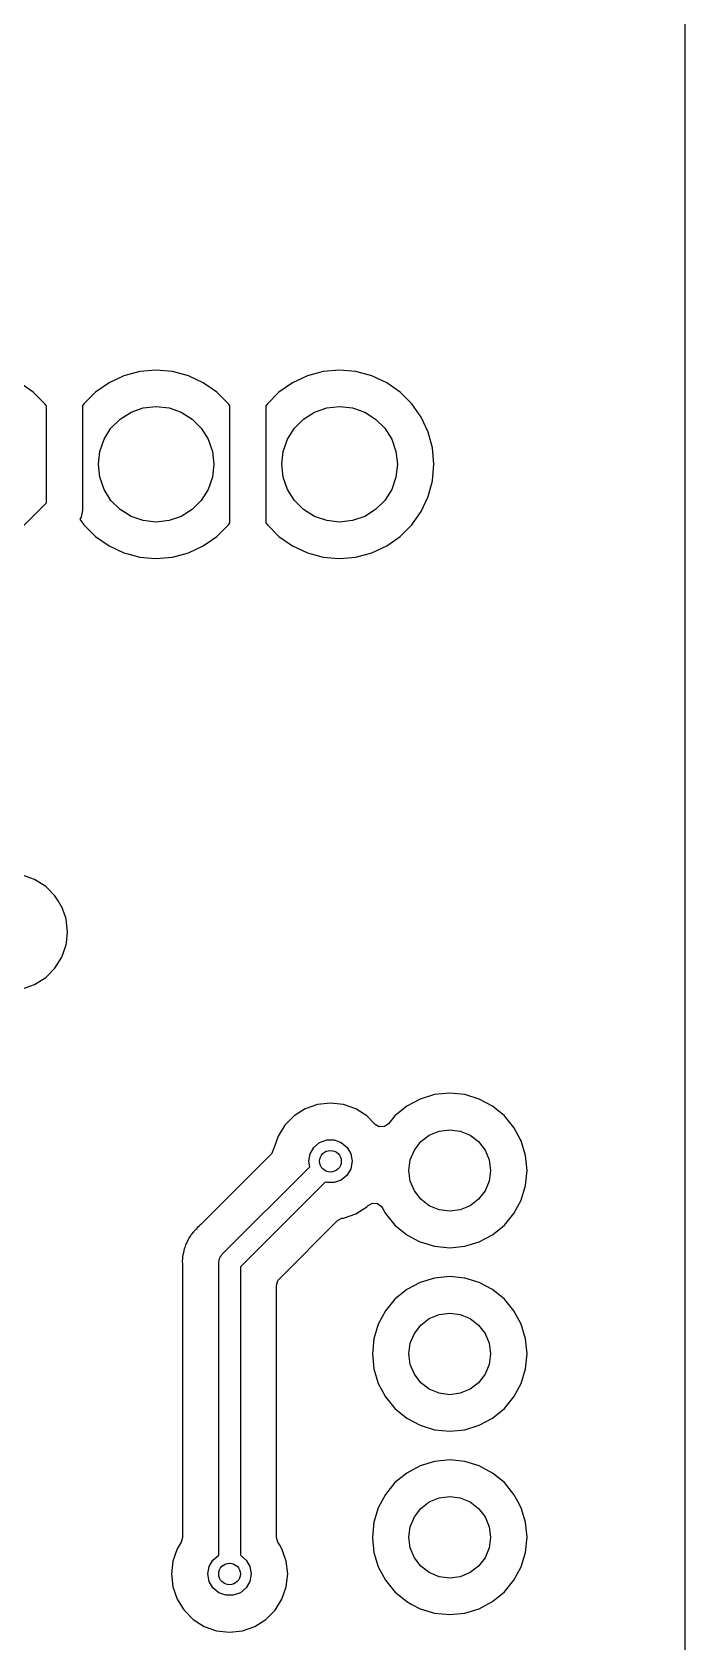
# Model space of a CAD drawing. Extents: x 3.96 to 7.44, y -5.28 to -1.66.
# Drawn here: x 7.082 to 7.438, y -3.417 to -2.539 of the extents above; entities that cross this region are included whole.
import ezdxf

# ---------------------------------------------------------------- set-up
doc = ezdxf.new("R2010")
doc.units = 0
doc.header["$MEASUREMENT"] = 0
doc.layers.add('BLACK', color=7, linetype='CONTINUOUS')

msp = doc.modelspace()

# ---------------------------------------------------------------- linework, layer by layer
at = {"layer": 'BLACK', "linetype": 'CONTINUOUS'}
for p, q in [((7.43817, -1.66671), (7.43817, -5.27329)), ((7.13242, -2.7267), (7.1243, -2.73049)), ((7.14107, -2.72438), (7.13242, -2.7267)), ((7.13242, -2.7267), (7.13242, -2.7267)), ((7.14108, -2.72438), (7.14107, -2.72438)), ((7.15, -2.7236), (7.14108, -2.72438)), ((7.15892, -2.72438), (7.15, -2.7236)), ((7.15, -2.7236), (7.15, -2.7236)), ((7.15893, -2.72438), (7.15892, -2.72438)), ((7.15892, -2.72438), (7.15892, -2.72438)), ((7.15892, -2.72438), (7.15892, -2.72438)), ((7.15892, -2.72438), (7.15892, -2.72438)), ((7.16758, -2.7267), (7.15893, -2.72438)), ((7.1757, -2.73049), (7.16758, -2.7267)), ((7.16758, -2.7267), (7.16758, -2.7267)), ((7.23242, -2.7267), (7.2243, -2.73049)), ((7.24107, -2.72438), (7.23242, -2.7267)), ((7.23242, -2.7267), (7.23242, -2.7267)), ((7.24108, -2.72438), (7.24107, -2.72438)), ((7.25, -2.7236), (7.24108, -2.72438)), ((7.25892, -2.72438), (7.25, -2.7236)), ((7.25, -2.7236), (7.25, -2.7236)), ((7.25893, -2.72438), (7.25892, -2.72438)), ((7.25892, -2.72438), (7.25892, -2.72438)), ((7.25892, -2.72438), (7.25892, -2.72438)), ((7.25892, -2.72438), (7.25892, -2.72438)), ((7.26758, -2.7267), (7.25893, -2.72438)), ((7.2757, -2.73049), (7.26758, -2.7267)), ((7.26758, -2.7267), (7.26758, -2.7267)), ((7.08304, -2.73563), (7.0757, -2.73049)), ((7.08937, -2.74196), (7.08304, -2.73563)), ((7.11696, -2.73563), (7.11063, -2.74196)), ((7.1243, -2.73049), (7.11696, -2.73563)), ((7.1243, -2.73049), (7.1243, -2.73049)), ((7.18304, -2.73563), (7.1757, -2.73049)), ((7.1757, -2.73049), (7.1757, -2.73049)), ((7.18937, -2.74196), (7.18304, -2.73563)), ((7.21696, -2.73563), (7.21063, -2.74196)), ((7.2243, -2.73049), (7.21696, -2.73563)), ((7.2243, -2.73049), (7.2243, -2.73049)), ((7.28304, -2.73563), (7.2757, -2.73049)), ((7.2757, -2.73049), (7.2757, -2.73049)), ((7.28937, -2.74196), (7.28304, -2.73563)), ((7.09016, -2.74308), (7.08937, -2.74196)), ((7.08937, -2.74196), (7.08937, -2.74196)), ((7.09016, -2.79605), (7.09016, -2.74308)), ((7.11063, -2.74196), (7.10984, -2.74308)), ((7.10984, -2.74308), (7.10984, -2.80013)), ((7.13036, -2.75038), (7.13633, -2.74662)), ((7.13633, -2.74662), (7.14299, -2.74429)), ((7.14299, -2.74429), (7.15, -2.7435)), ((7.15, -2.7435), (7.15701, -2.74429)), ((7.15701, -2.74429), (7.16367, -2.74662)), ((7.16367, -2.74662), (7.16964, -2.75038)), ((7.19016, -2.74308), (7.18937, -2.74196)), ((7.18937, -2.74196), (7.18937, -2.74196)), ((7.19016, -2.80692), (7.19016, -2.74308)), ((7.21063, -2.74196), (7.20984, -2.74308)), ((7.20984, -2.74308), (7.20984, -2.80692)), ((7.23036, -2.75038), (7.23633, -2.74662)), ((7.23633, -2.74662), (7.24299, -2.74429)), ((7.24299, -2.74429), (7.25, -2.7435)), ((7.25, -2.7435), (7.25701, -2.74429)), ((7.25701, -2.74429), (7.26367, -2.74662)), ((7.26367, -2.74662), (7.26964, -2.75038)), ((7.29451, -2.7493), (7.28937, -2.74196)), ((7.28937, -2.74196), (7.28937, -2.74196)), ((7.12162, -2.76133), (7.12538, -2.75536)), ((7.12538, -2.75536), (7.13036, -2.75038)), ((7.16964, -2.75038), (7.17462, -2.75536)), ((7.17462, -2.75536), (7.17838, -2.76133)), ((7.22162, -2.76133), (7.22538, -2.75536)), ((7.22538, -2.75536), (7.23036, -2.75038)), ((7.26964, -2.75038), (7.27462, -2.75536)), ((7.27462, -2.75536), (7.27838, -2.76133)), ((7.2983, -2.75742), (7.29451, -2.7493)), ((7.11929, -2.76799), (7.12162, -2.76133)), ((7.17838, -2.76133), (7.18071, -2.76799)), ((7.21929, -2.76799), (7.22162, -2.76133)), ((7.27838, -2.76133), (7.28071, -2.76799)), ((7.30062, -2.76608), (7.2983, -2.75742)), ((7.1185, -2.775), (7.11929, -2.76799)), ((7.18071, -2.76799), (7.1815, -2.775)), ((7.2185, -2.775), (7.21929, -2.76799)), ((7.28071, -2.76799), (7.2815, -2.775)), ((7.3014, -2.775), (7.30062, -2.76608)), ((7.11929, -2.78201), (7.1185, -2.775)), ((7.1815, -2.775), (7.18071, -2.78201)), ((7.21929, -2.78201), (7.2185, -2.775)), ((7.2815, -2.775), (7.28071, -2.78201)), ((7.30062, -2.78392), (7.3014, -2.775)), ((7.12162, -2.78867), (7.11929, -2.78201)), ((7.12538, -2.79464), (7.12162, -2.78867)), ((7.17838, -2.78867), (7.17462, -2.79464)), ((7.18071, -2.78201), (7.17838, -2.78867)), ((7.22162, -2.78867), (7.21929, -2.78201)), ((7.22538, -2.79464), (7.22162, -2.78867)), ((7.27838, -2.78867), (7.27462, -2.79464)), ((7.28071, -2.78201), (7.27838, -2.78867)), ((7.2983, -2.79258), (7.30062, -2.78392)), ((7.0612, -2.82501), (7.09016, -2.79605)), ((7.13036, -2.79962), (7.12538, -2.79464)), ((7.17462, -2.79464), (7.16964, -2.79962)), ((7.23036, -2.79962), (7.22538, -2.79464)), ((7.27462, -2.79464), (7.26964, -2.79962)), ((7.29451, -2.8007), (7.2983, -2.79258)), ((7.10909, -2.80389), (7.10843, -2.80489)), ((7.10843, -2.80489), (7.11063, -2.80804)), ((7.10916, -2.80356), (7.10909, -2.80389)), ((7.10984, -2.80013), (7.10916, -2.80356)), ((7.10984, -2.80013), (7.10984, -2.80013)), ((7.11063, -2.80804), (7.11696, -2.81437)), ((7.13633, -2.80338), (7.13036, -2.79962)), ((7.14299, -2.80571), (7.13633, -2.80338)), ((7.15, -2.8065), (7.14299, -2.80571)), ((7.15701, -2.80571), (7.15, -2.8065)), ((7.16367, -2.80338), (7.15701, -2.80571)), ((7.16964, -2.79962), (7.16367, -2.80338)), ((7.18304, -2.81437), (7.18937, -2.80804)), ((7.18937, -2.80804), (7.19016, -2.80692)), ((7.20984, -2.80692), (7.21063, -2.80804)), ((7.21063, -2.80804), (7.21696, -2.81437)), ((7.23633, -2.80338), (7.23036, -2.79962)), ((7.24299, -2.80571), (7.23633, -2.80338)), ((7.25, -2.8065), (7.24299, -2.80571)), ((7.25701, -2.80571), (7.25, -2.8065)), ((7.26367, -2.80338), (7.25701, -2.80571)), ((7.26964, -2.79962), (7.26367, -2.80338)), ((7.28304, -2.81437), (7.28937, -2.80804)), ((7.28937, -2.80804), (7.29451, -2.8007)), ((7.11696, -2.81437), (7.11696, -2.81437)), ((7.11696, -2.81437), (7.1243, -2.81951)), ((7.1757, -2.81951), (7.18304, -2.81437)), ((7.21696, -2.81437), (7.21696, -2.81437)), ((7.21696, -2.81437), (7.2243, -2.81951)), ((7.2757, -2.81951), (7.28304, -2.81437)), ((7.1243, -2.81951), (7.13242, -2.8233)), ((7.13242, -2.8233), (7.13242, -2.8233)), ((7.13242, -2.8233), (7.13242, -2.8233)), ((7.13242, -2.8233), (7.1345, -2.82385)), ((7.1345, -2.82385), (7.14108, -2.82562)), ((7.14108, -2.82562), (7.14745, -2.82617)), ((7.15223, -2.8262), (7.15892, -2.82562)), ((7.15892, -2.82562), (7.16758, -2.8233)), ((7.16758, -2.8233), (7.1757, -2.81951)), ((7.2243, -2.81951), (7.23242, -2.8233)), ((7.23242, -2.8233), (7.23242, -2.8233)), ((7.23242, -2.8233), (7.23242, -2.8233)), ((7.23242, -2.8233), (7.2345, -2.82385)), ((7.2345, -2.82385), (7.24108, -2.82562)), ((7.24108, -2.82562), (7.24745, -2.82617)), ((7.25223, -2.8262), (7.25892, -2.82562)), ((7.25892, -2.82562), (7.26758, -2.8233)), ((7.26758, -2.8233), (7.2757, -2.81951)), ((7.14745, -2.82617), (7.15, -2.8264)), ((7.15, -2.8264), (7.15223, -2.8262)), ((7.15, -2.8264), (7.15, -2.8264)), ((7.15, -2.8264), (7.15, -2.8264)), ((7.24745, -2.82617), (7.25, -2.8264)), ((7.25, -2.8264), (7.25223, -2.8262)), ((7.25, -2.8264), (7.25, -2.8264)), ((7.25, -2.8264), (7.25, -2.8264)), ((7.08376, -3.00143), (7.07706, -2.99908)), ((7.08977, -3.0052), (7.08376, -3.00143)), ((7.0948, -3.01023), (7.08977, -3.0052)), ((7.09654, -3.01301), (7.0948, -3.01023)), ((7.09811, -3.0155), (7.09654, -3.01301)), ((7.09857, -3.01624), (7.09811, -3.0155)), ((7.10051, -3.02176), (7.09857, -3.01624)), ((7.10092, -3.02294), (7.10051, -3.02176)), ((7.10172, -3.03), (7.10092, -3.02294)), ((7.10092, -3.02294), (7.10092, -3.02294)), ((7.10092, -3.03706), (7.10104, -3.03595)), ((7.10104, -3.03595), (7.10172, -3.03)), ((7.10172, -3.03), (7.10172, -3.03)), ((7.0948, -3.04977), (7.09857, -3.04376)), ((7.09857, -3.04376), (7.10092, -3.03706)), ((7.08977, -3.0548), (7.0948, -3.04977)), ((7.07706, -3.06092), (7.08376, -3.05857)), ((7.08376, -3.05857), (7.08977, -3.0548)), ((7.23794, -3.12408), (7.23124, -3.12643)), ((7.245, -3.12328), (7.23794, -3.12408)), ((7.23794, -3.12408), (7.23794, -3.12408)), ((7.25206, -3.12408), (7.245, -3.12328)), ((7.245, -3.12328), (7.245, -3.12328)), ((7.25876, -3.12643), (7.25206, -3.12408)), ((7.25206, -3.12408), (7.25206, -3.12408)), ((7.29387, -3.12106), (7.28658, -3.12495)), ((7.30178, -3.11866), (7.29387, -3.12106)), ((7.31, -3.11785), (7.30178, -3.11866)), ((7.31822, -3.11866), (7.31, -3.11785)), ((7.32613, -3.12106), (7.31822, -3.11866)), ((7.33342, -3.12495), (7.32613, -3.12106)), ((7.22523, -3.1302), (7.2202, -3.13523)), ((7.23124, -3.12643), (7.22523, -3.1302)), ((7.26477, -3.1302), (7.25876, -3.12643)), ((7.26943, -3.13486), (7.26477, -3.1302)), ((7.28019, -3.13019), (7.27666, -3.13451)), ((7.28658, -3.12495), (7.28019, -3.13019)), ((7.28658, -3.12495), (7.28658, -3.12495)), ((7.33981, -3.13019), (7.33342, -3.12495)), ((7.33342, -3.12495), (7.33342, -3.12495)), ((7.34505, -3.13658), (7.33981, -3.13019)), ((7.21643, -3.14124), (7.21408, -3.14794)), ((7.2202, -3.13523), (7.21643, -3.14124)), ((7.27163, -3.13613), (7.26943, -3.13486)), ((7.27438, -3.13605), (7.27163, -3.13613)), ((7.27666, -3.13451), (7.27438, -3.13605)), ((7.29427, -3.14427), (7.29888, -3.14074)), ((7.29888, -3.14074), (7.30424, -3.13851)), ((7.30424, -3.13851), (7.31, -3.13776)), ((7.31, -3.13776), (7.31576, -3.13851)), ((7.31576, -3.13851), (7.32112, -3.14074)), ((7.32112, -3.14074), (7.32573, -3.14427)), ((7.34848, -3.14299), (7.34505, -3.13658)), ((7.34505, -3.13658), (7.34505, -3.13658)), ((7.21405, -3.14823), (7.21298, -3.15076)), ((7.21408, -3.14794), (7.21405, -3.14823)), ((7.21408, -3.14794), (7.21408, -3.14794)), ((7.2339, -3.15096), (7.23595, -3.14741)), ((7.23595, -3.14741), (7.23909, -3.14477)), ((7.23909, -3.14477), (7.24295, -3.14337)), ((7.24295, -3.14337), (7.24705, -3.14337)), ((7.24705, -3.14337), (7.25091, -3.14477)), ((7.25091, -3.14477), (7.25405, -3.14741)), ((7.25405, -3.14741), (7.2561, -3.15096)), ((7.28851, -3.15424), (7.29074, -3.14888)), ((7.29074, -3.14888), (7.29427, -3.14427)), ((7.32573, -3.14427), (7.32926, -3.14888)), ((7.32926, -3.14888), (7.33149, -3.15424)), ((7.34894, -3.14387), (7.34848, -3.14299)), ((7.35134, -3.15178), (7.34894, -3.14387)), ((7.21265, -3.15113), (7.17427, -3.18951)), ((7.18582, -3.20582), (7.23371, -3.15794)), ((7.21298, -3.15076), (7.21265, -3.15113)), ((7.23319, -3.155), (7.2339, -3.15096)), ((7.23371, -3.15794), (7.23319, -3.155)), ((7.2561, -3.15904), (7.25405, -3.16259)), ((7.2561, -3.15096), (7.25681, -3.155)), ((7.25681, -3.155), (7.2561, -3.15904)), ((7.28776, -3.16), (7.28851, -3.15424)), ((7.33149, -3.15424), (7.33224, -3.16)), ((7.35215, -3.16), (7.35134, -3.15178)), ((7.24205, -3.1663), (7.19591, -3.21245)), ((7.24295, -3.16663), (7.24205, -3.1663)), ((7.24705, -3.16663), (7.24295, -3.16663)), ((7.25091, -3.16523), (7.24705, -3.16663)), ((7.25405, -3.16259), (7.25091, -3.16523)), ((7.28851, -3.16576), (7.28776, -3.16)), ((7.29074, -3.17112), (7.28851, -3.16576)), ((7.33149, -3.16576), (7.32926, -3.17112)), ((7.33224, -3.16), (7.33149, -3.16576)), ((7.35134, -3.16822), (7.35215, -3.16)), ((7.29427, -3.17573), (7.29074, -3.17112)), ((7.29888, -3.17926), (7.29427, -3.17573)), ((7.32573, -3.17573), (7.32112, -3.17926)), ((7.32926, -3.17112), (7.32573, -3.17573)), ((7.34505, -3.18342), (7.34894, -3.17613)), ((7.34894, -3.17613), (7.35134, -3.16822)), ((7.25206, -3.18592), (7.25876, -3.18357)), ((7.25876, -3.18357), (7.26477, -3.1798)), ((7.26477, -3.1798), (7.26549, -3.17908)), ((7.26549, -3.17908), (7.2679, -3.17776)), ((7.2679, -3.17776), (7.27065, -3.17796)), ((7.27065, -3.17796), (7.27285, -3.17961)), ((7.27285, -3.17961), (7.27325, -3.18023)), ((7.27325, -3.18023), (7.27495, -3.18342)), ((7.27495, -3.18342), (7.27495, -3.18342)), ((7.27495, -3.18342), (7.28019, -3.18981)), ((7.30424, -3.18149), (7.29888, -3.17926)), ((7.31, -3.18224), (7.30424, -3.18149)), ((7.31576, -3.18149), (7.31, -3.18224)), ((7.32112, -3.17926), (7.31576, -3.18149)), ((7.33981, -3.18981), (7.34505, -3.18342)), ((7.17043, -3.19343), (7.16912, -3.19483)), ((7.17057, -3.19326), (7.17043, -3.19343)), ((7.17075, -3.19303), (7.17057, -3.19326)), ((7.17118, -3.1926), (7.17075, -3.19303)), ((7.17075, -3.19303), (7.17075, -3.19303)), ((7.17161, -3.19217), (7.17118, -3.1926)), ((7.17258, -3.19114), (7.17161, -3.19217)), ((7.17355, -3.19011), (7.17258, -3.19114)), ((7.17378, -3.18991), (7.17355, -3.19011)), ((7.17427, -3.18951), (7.17378, -3.18991)), ((7.17378, -3.18991), (7.17378, -3.18991)), ((7.21704, -3.21918), (7.24887, -3.18735)), ((7.24887, -3.18735), (7.25128, -3.18603)), ((7.25128, -3.18603), (7.25177, -3.18595)), ((7.25177, -3.18595), (7.25206, -3.18592)), ((7.28019, -3.18981), (7.28658, -3.19505)), ((7.33342, -3.19505), (7.33981, -3.18981)), ((7.16521, -3.2028), (7.16491, -3.20469)), ((7.16554, -3.20203), (7.16521, -3.2028)), ((7.16579, -3.20131), (7.16554, -3.20203)), ((7.166, -3.2005), (7.16579, -3.20131)), ((7.16692, -3.19882), (7.166, -3.2005)), ((7.166, -3.2005), (7.166, -3.2005)), ((7.16702, -3.19861), (7.16692, -3.19882)), ((7.16778, -3.19686), (7.16702, -3.19861)), ((7.16829, -3.1962), (7.16778, -3.19686)), ((7.16778, -3.19686), (7.16778, -3.19686)), ((7.16871, -3.19556), (7.16829, -3.1962)), ((7.16912, -3.19483), (7.16871, -3.19556)), ((7.28658, -3.19505), (7.28658, -3.19505)), ((7.28658, -3.19505), (7.29345, -3.19872)), ((7.29345, -3.19872), (7.29387, -3.19894)), ((7.29387, -3.19894), (7.30178, -3.20134)), ((7.30178, -3.20134), (7.31, -3.20215)), ((7.31, -3.20215), (7.31822, -3.20134)), ((7.31822, -3.20134), (7.32613, -3.19894)), ((7.32613, -3.19894), (7.33342, -3.19505)), ((7.16433, -3.20836), (7.1642, -3.20919)), ((7.1642, -3.20919), (7.16438, -3.21109)), ((7.16439, -3.2076), (7.16433, -3.20836)), ((7.16438, -3.21109), (7.16439, -3.21132)), ((7.16487, -3.20491), (7.16439, -3.20676)), ((7.16439, -3.20676), (7.16439, -3.2076)), ((7.16439, -3.21132), (7.16439, -3.36012)), ((7.16491, -3.20469), (7.16487, -3.20491)), ((7.18409, -3.21), (7.1843, -3.20925)), ((7.18409, -3.36977), (7.18409, -3.21)), ((7.1843, -3.20847), (7.18468, -3.2078)), ((7.1843, -3.20925), (7.1843, -3.20847)), ((7.18468, -3.2078), (7.18489, -3.20705)), ((7.18489, -3.20705), (7.18544, -3.2065)), ((7.18544, -3.2065), (7.18582, -3.20582)), ((7.19591, -3.21245), (7.19591, -3.36977)), ((7.21561, -3.22263), (7.21639, -3.21999)), ((7.21639, -3.21999), (7.21704, -3.21918)), ((7.30178, -3.21866), (7.29387, -3.22106)), ((7.31, -3.21785), (7.30178, -3.21866)), ((7.31822, -3.21866), (7.31, -3.21785)), ((7.32613, -3.22106), (7.31822, -3.21866)), ((7.21561, -3.26), (7.21561, -3.22263)), ((7.28658, -3.22495), (7.28019, -3.23019)), ((7.29387, -3.22106), (7.28658, -3.22495)), ((7.28658, -3.22495), (7.28658, -3.22495)), ((7.33342, -3.22495), (7.32613, -3.22106)), ((7.33981, -3.23019), (7.33342, -3.22495)), ((7.33342, -3.22495), (7.33342, -3.22495)), ((7.27495, -3.23658), (7.27106, -3.24387)), ((7.28019, -3.23019), (7.27495, -3.23658)), ((7.27495, -3.23658), (7.27495, -3.23658)), ((7.30424, -3.23851), (7.31, -3.23776)), ((7.31, -3.23776), (7.31576, -3.23851)), ((7.34505, -3.23658), (7.33981, -3.23019)), ((7.34779, -3.24172), (7.34505, -3.23658)), ((7.34505, -3.23658), (7.34505, -3.23658)), ((7.27106, -3.24387), (7.26866, -3.25178)), ((7.29074, -3.24888), (7.29427, -3.24427)), ((7.29427, -3.24427), (7.29888, -3.24074)), ((7.29888, -3.24074), (7.30424, -3.23851)), ((7.31576, -3.23851), (7.32112, -3.24074)), ((7.32112, -3.24074), (7.32573, -3.24427)), ((7.32573, -3.24427), (7.32926, -3.24888)), ((7.34894, -3.24387), (7.34779, -3.24172)), ((7.35134, -3.25178), (7.34894, -3.24387)), ((7.26866, -3.25178), (7.26785, -3.26)), ((7.28776, -3.26), (7.28851, -3.25424)), ((7.28851, -3.25424), (7.29074, -3.24888)), ((7.32926, -3.24888), (7.33149, -3.25424)), ((7.33149, -3.25424), (7.33224, -3.26)), ((7.35215, -3.26), (7.35134, -3.25178)), ((7.21561, -3.36), (7.21561, -3.26)), ((7.26785, -3.26), (7.26866, -3.26822)), ((7.28851, -3.26576), (7.28776, -3.26)), ((7.33224, -3.26), (7.33149, -3.26576)), ((7.35134, -3.26822), (7.35215, -3.26)), ((7.26866, -3.26822), (7.27106, -3.27613)), ((7.29074, -3.27112), (7.28851, -3.26576)), ((7.29427, -3.27573), (7.29074, -3.27112)), ((7.32926, -3.27112), (7.32573, -3.27573)), ((7.33149, -3.26576), (7.32926, -3.27112)), ((7.34894, -3.27613), (7.35134, -3.26822)), ((7.27106, -3.27613), (7.27495, -3.28342)), ((7.29888, -3.27926), (7.29427, -3.27573)), ((7.30424, -3.28149), (7.29888, -3.27926)), ((7.31, -3.28224), (7.30424, -3.28149)), ((7.31576, -3.28149), (7.31, -3.28224)), ((7.32112, -3.27926), (7.31576, -3.28149)), ((7.32573, -3.27573), (7.32112, -3.27926)), ((7.34505, -3.28342), (7.34894, -3.27613)), ((7.27495, -3.28342), (7.27495, -3.28342)), ((7.27495, -3.28342), (7.28019, -3.28981)), ((7.28019, -3.28981), (7.28658, -3.29505)), ((7.33342, -3.29505), (7.33981, -3.28981)), ((7.33981, -3.28981), (7.34505, -3.28342)), ((7.28658, -3.29505), (7.28658, -3.29505)), ((7.28658, -3.29505), (7.29387, -3.29894)), ((7.29387, -3.29894), (7.29387, -3.29894)), ((7.29387, -3.29894), (7.30178, -3.30134)), ((7.31822, -3.30134), (7.32613, -3.29894)), ((7.32613, -3.29894), (7.33342, -3.29505)), ((7.30178, -3.30134), (7.31, -3.30215)), ((7.31, -3.30215), (7.31822, -3.30134)), ((7.28658, -3.32495), (7.28019, -3.33019)), ((7.29387, -3.32106), (7.28658, -3.32495)), ((7.28658, -3.32495), (7.28658, -3.32495)), ((7.30178, -3.31866), (7.29387, -3.32106)), ((7.31, -3.31785), (7.30178, -3.31866)), ((7.31822, -3.31866), (7.31, -3.31785)), ((7.32613, -3.32106), (7.31822, -3.31866)), ((7.33342, -3.32495), (7.32613, -3.32106)), ((7.33981, -3.33019), (7.33342, -3.32495)), ((7.33342, -3.32495), (7.33342, -3.32495)), ((7.28019, -3.33019), (7.27495, -3.33658)), ((7.34505, -3.33658), (7.33981, -3.33019)), ((7.27495, -3.33658), (7.27106, -3.34387)), ((7.27495, -3.33658), (7.27495, -3.33658)), ((7.29427, -3.34427), (7.29888, -3.34074)), ((7.29888, -3.34074), (7.30424, -3.33851)), ((7.30424, -3.33851), (7.31, -3.33776)), ((7.31, -3.33776), (7.31576, -3.33851)), ((7.31576, -3.33851), (7.32112, -3.34074)), ((7.32112, -3.34074), (7.32573, -3.34427)), ((7.3471, -3.34043), (7.34505, -3.33658)), ((7.34505, -3.33658), (7.34505, -3.33658)), ((7.34894, -3.34387), (7.3471, -3.34043)), ((7.26866, -3.35178), (7.26785, -3.36)), ((7.27106, -3.34387), (7.26866, -3.35178)), ((7.26866, -3.35178), (7.26866, -3.35178)), ((7.28851, -3.35424), (7.29074, -3.34888)), ((7.29074, -3.34888), (7.29427, -3.34427)), ((7.32573, -3.34427), (7.32926, -3.34888)), ((7.32926, -3.34888), (7.33149, -3.35424)), ((7.35134, -3.35178), (7.34894, -3.34387)), ((7.35215, -3.36), (7.35134, -3.35178)), ((7.16439, -3.36012), (7.16364, -3.36271)), ((7.21561, -3.36012), (7.21561, -3.36)), ((7.21636, -3.36271), (7.21561, -3.36012)), ((7.26785, -3.36), (7.26789, -3.36038)), ((7.26789, -3.36038), (7.26866, -3.36822)), ((7.28776, -3.36), (7.28851, -3.35424)), ((7.28851, -3.36576), (7.28776, -3.36)), ((7.33149, -3.35424), (7.33224, -3.36)), ((7.33224, -3.36), (7.33149, -3.36576)), ((7.35134, -3.36822), (7.35215, -3.36)), ((7.16143, -3.36624), (7.15908, -3.37294)), ((7.16364, -3.36271), (7.16143, -3.36624)), ((7.16143, -3.36624), (7.16143, -3.36624)), ((7.18095, -3.37241), (7.18409, -3.36977)), ((7.19591, -3.36977), (7.19591, -3.36977)), ((7.19591, -3.36977), (7.19905, -3.37241)), ((7.21733, -3.36426), (7.21636, -3.36271)), ((7.21857, -3.36624), (7.21733, -3.36426)), ((7.22092, -3.37294), (7.21857, -3.36624)), ((7.21857, -3.36624), (7.21857, -3.36624)), ((7.26866, -3.36822), (7.27106, -3.37613)), ((7.29074, -3.37112), (7.28851, -3.36576)), ((7.33149, -3.36576), (7.32926, -3.37112)), ((7.34894, -3.37613), (7.35134, -3.36822)), ((7.15908, -3.37294), (7.15828, -3.38)), ((7.15908, -3.37294), (7.15908, -3.37294)), ((7.17819, -3.38), (7.1789, -3.37596)), ((7.1789, -3.37596), (7.18095, -3.37241)), ((7.19905, -3.37241), (7.2011, -3.37596)), ((7.2011, -3.37596), (7.20181, -3.38)), ((7.22172, -3.38), (7.22092, -3.37294)), ((7.22092, -3.37294), (7.22092, -3.37294)), ((7.27106, -3.37613), (7.27495, -3.38342)), ((7.29427, -3.37573), (7.29074, -3.37112)), ((7.29888, -3.37926), (7.29427, -3.37573)), ((7.32573, -3.37573), (7.32112, -3.37926)), ((7.32926, -3.37112), (7.32573, -3.37573)), ((7.34505, -3.38342), (7.34894, -3.37613)), ((7.15828, -3.38), (7.15828, -3.38)), ((7.15828, -3.38), (7.15908, -3.38706)), ((7.15908, -3.38706), (7.15908, -3.38706)), ((7.15908, -3.38706), (7.16143, -3.39376)), ((7.1789, -3.38404), (7.17819, -3.38)), ((7.18095, -3.38759), (7.1789, -3.38404)), ((7.2011, -3.38404), (7.19905, -3.38759)), ((7.20181, -3.38), (7.2011, -3.38404)), ((7.21857, -3.39376), (7.22092, -3.38706)), ((7.22092, -3.38704), (7.22172, -3.38)), ((7.22092, -3.38706), (7.22092, -3.38704)), ((7.22172, -3.38), (7.22172, -3.38)), ((7.27495, -3.38342), (7.27495, -3.38342)), ((7.27495, -3.38342), (7.28019, -3.38981)), ((7.30424, -3.38149), (7.29888, -3.37926)), ((7.31, -3.38224), (7.30424, -3.38149)), ((7.31576, -3.38149), (7.31, -3.38224)), ((7.32112, -3.37926), (7.31576, -3.38149)), ((7.33981, -3.38981), (7.34505, -3.38342)), ((7.16143, -3.39376), (7.16468, -3.39894)), ((7.18409, -3.39023), (7.18095, -3.38759)), ((7.18795, -3.39163), (7.18409, -3.39023)), ((7.19205, -3.39163), (7.18795, -3.39163)), ((7.19591, -3.39023), (7.19205, -3.39163)), ((7.19905, -3.38759), (7.19591, -3.39023)), ((7.2148, -3.39977), (7.21857, -3.39376)), ((7.28019, -3.38981), (7.28658, -3.39505)), ((7.28658, -3.39505), (7.28658, -3.39505)), ((7.28658, -3.39505), (7.28906, -3.39637)), ((7.32613, -3.39894), (7.33342, -3.39505)), ((7.33342, -3.39505), (7.33981, -3.38981)), ((7.16468, -3.39894), (7.1652, -3.39977)), ((7.1652, -3.39977), (7.17023, -3.4048)), ((7.17023, -3.4048), (7.17624, -3.40857)), ((7.20376, -3.40857), (7.20977, -3.4048)), ((7.20977, -3.4048), (7.2148, -3.39977)), ((7.28906, -3.39637), (7.29387, -3.39894)), ((7.29387, -3.39894), (7.30178, -3.40134)), ((7.30178, -3.40134), (7.31, -3.40215)), ((7.31, -3.40215), (7.31822, -3.40134)), ((7.31822, -3.40134), (7.32613, -3.39894)), ((7.17624, -3.40857), (7.18294, -3.41092)), ((7.18294, -3.41092), (7.18294, -3.41092)), ((7.18294, -3.41092), (7.18294, -3.41092)), ((7.18294, -3.41092), (7.19, -3.41172)), ((7.19, -3.41172), (7.19706, -3.41092)), ((7.19, -3.41172), (7.19, -3.41172)), ((7.19, -3.41172), (7.19, -3.41172)), ((7.19706, -3.41092), (7.20376, -3.40857)), ((7.19706, -3.41092), (7.19706, -3.41092)), ((7.19706, -3.41092), (7.19706, -3.41092))]:
    msp.add_line(p, q, dxfattribs=at)
at = {"layer": 'BLACK'}
for centre in [(7.245, -3.155), (7.19, -3.38)]:
    msp.add_circle(centre, 0.00591, dxfattribs=at)

doc.saveas('drawing.dxf')
